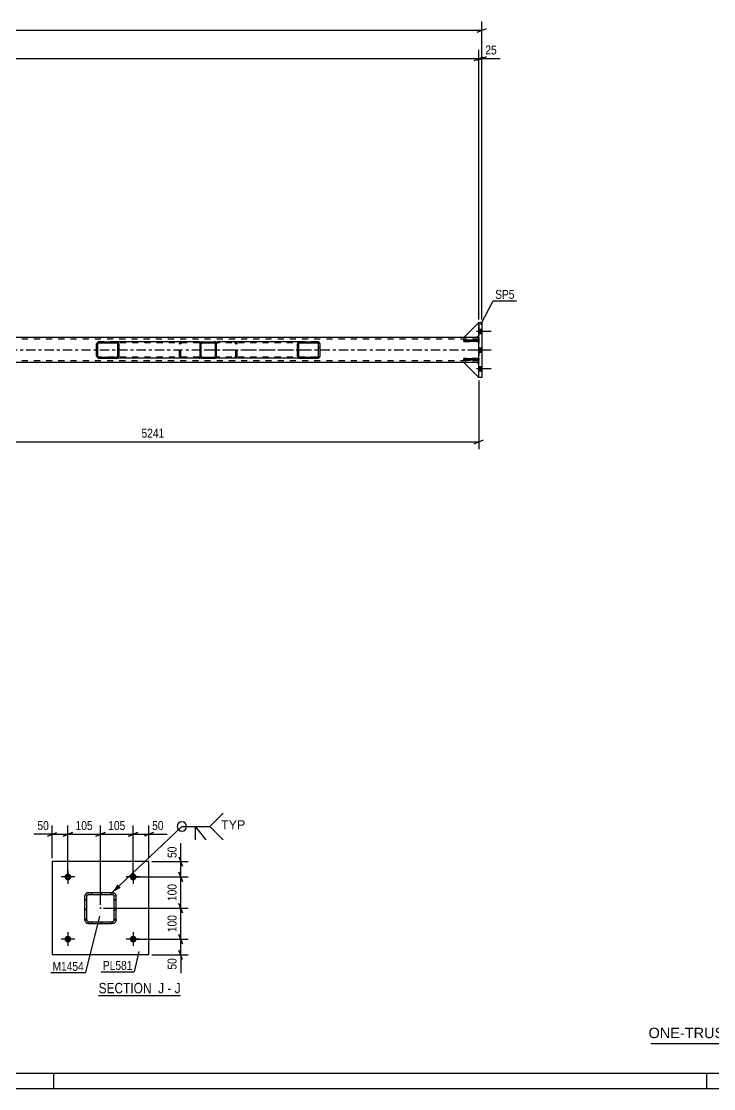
# Model space of a CAD drawing. Header units: millimetres. Extents: x -136 to 1053, y -541 to 300.
# Drawn here: x 412.1 to 634.8, y -541.1 to -197.8 of the extents above; entities that cross this region are included whole.
import ezdxf

# ---------------------------------------------------------------- set-up
doc = ezdxf.new("R2010")
doc.units = ezdxf.units.MM
doc.linetypes.add('DXK_LINE_DOT2', pattern=[3.9198, 1.9599, -1.9599])
doc.linetypes.add('DXK_LINE_DOT3', pattern=[5.9187, 2.979, -0.9799, 0.9799, -0.9799])
doc.styles.add('Arial', font='arial.ttf', dxfattribs={"height": 0.2})
doc.styles.add('Arial Narrow', font='ARIALN.TTF', dxfattribs={"height": 0.2})

# ---------------------------------------------------------------- blocks, each defined once
blk = doc.blocks.new('Unknown-335479020-1133')
at = {"color": 5, "linetype": 'Continuous'}
for p, q in [((-131.43, -536.1), (1047.57, -536.1)), ((422.57, -541.1), (422.57, -536.1)), ((632.57, -541.1), (632.57, -536.1)), ((-136.43, -541.1), (1052.57, -541.1))]:
    blk.add_line(p, q, dxfattribs=at)
blk = doc.blocks.new('Unknown-335479020-20 - 16059')
at = {"color": 6, "linetype": 'Continuous'}
blk.add_line((436.95, -511.17), (463.32, -511.17), dxfattribs=at)
at = {"color": 0, "linetype": 'Continuous'}
blk.add_wipeout([(455.06, -510.42), (455.06, -506.92), (436.95, -506.92), (436.95, -510.42)], dxfattribs=at)
at = {"color": 7, "linetype": 'Continuous', "style": 'Arial Narrow'}
blk.add_text('SECTION ', height=3.34, dxfattribs=at).set_placement((436.95, -510.42))
at = {"color": 0, "linetype": 'Continuous'}
blk.add_wipeout([(458.02, -510.42), (458.02, -506.92), (456.11, -506.92), (456.11, -510.42)], dxfattribs=at)
blk.add_wipeout([(460.35, -510.42), (460.35, -506.92), (459.07, -506.92), (459.07, -510.42)], dxfattribs=at)
at = {"color": 7, "linetype": 'Continuous', "style": 'Arial Narrow'}
blk.add_text('J', height=3.34, dxfattribs=at).set_placement((456.11, -510.42))
at = {"color": 0, "linetype": 'Continuous'}
blk.add_wipeout([(463.32, -510.42), (463.32, -506.92), (461.4, -506.92), (461.4, -510.42)], dxfattribs=at)
at = {"color": 7, "linetype": 'Continuous', "style": 'Arial Narrow'}
for s, p in [('J', (461.4, -510.42)), ('-', (459.07, -510.42))]:
    blk.add_text(s, height=3.34, dxfattribs=at).set_placement(p)
blk = doc.blocks.new('Bolt-335479020-6254 - 6251')
at = {"linetype": 'Continuous'}
for points in [[(560.22, -298.17), (560.22, -296.85), (559.22, -296.85), (559.22, -298.17)], [(560.22, -298.17), (560.22, -296.85), (559.22, -296.85), (559.22, -298.17)], [(560.22, -298.17), (560.22, -296.85), (559.22, -296.85), (559.22, -298.17)], [(560.22, -298.17), (560.22, -296.85), (559.22, -296.85), (559.22, -298.17)], [(560.22, -304.17), (560.22, -302.85), (559.22, -302.85), (559.22, -304.17)], [(560.22, -304.17), (560.22, -302.85), (559.22, -302.85), (559.22, -304.17)], [(560.22, -310.17), (560.22, -308.85), (559.22, -308.85), (559.22, -310.17)], [(560.22, -310.17), (560.22, -308.85), (559.22, -308.85), (559.22, -310.17)], [(560.22, -310.17), (560.22, -308.85), (559.22, -308.85), (559.22, -310.17)], [(560.22, -310.17), (560.22, -308.85), (559.22, -308.85), (559.22, -310.17)]]:
    blk.add_hatch(color=1, dxfattribs=at).paths.add_polyline_path(points)
at = {"color": 1, "linetype": 'Continuous'}
for p, q in [((558.46, -297.51), (563.22, -297.51)), ((558.46, -297.51), (563.22, -297.51)), ((558.46, -297.51), (563.22, -297.51)), ((558.46, -297.51), (563.22, -297.51)), ((559.22, -296.85), (560.22, -296.85)), ((559.22, -296.85), (560.22, -296.85)), ((559.22, -296.85), (560.22, -296.85)), ((559.22, -296.85), (560.22, -296.85)), ((559.22, -298.17), (560.22, -298.17)), ((559.22, -298.17), (560.22, -298.17)), ((559.22, -298.17), (560.22, -298.17)), ((559.22, -298.17), (560.22, -298.17)), ((558.46, -303.51), (563.22, -303.51)), ((558.46, -303.51), (563.22, -303.51)), ((559.22, -302.85), (560.22, -302.85)), ((559.22, -302.85), (560.22, -302.85)), ((559.22, -304.17), (560.22, -304.17)), ((559.22, -304.17), (560.22, -304.17)), ((559.22, -308.85), (560.22, -308.85)), ((559.22, -308.85), (560.22, -308.85)), ((559.22, -308.85), (560.22, -308.85)), ((559.22, -308.85), (560.22, -308.85)), ((558.46, -309.51), (563.22, -309.51)), ((558.46, -309.51), (563.22, -309.51)), ((558.46, -309.51), (563.22, -309.51)), ((558.46, -309.51), (563.22, -309.51)), ((559.22, -310.17), (560.22, -310.17)), ((559.22, -310.17), (560.22, -310.17)), ((559.22, -310.17), (560.22, -310.17)), ((559.22, -310.17), (560.22, -310.17))]:
    blk.add_line(p, q, dxfattribs=at)
blk = doc.blocks.new('Part-335479020-6260 - 6251')
at = {"color": 2, "linetype": 'Continuous'}
for p, q in [((559.22, -312.31), (559.22, -294.71)), ((559.22, -294.71), (560.22, -294.71)), ((560.22, -294.71), (560.22, -312.31)), ((560.22, -312.31), (559.22, -312.31))]:
    blk.add_line(p, q, dxfattribs=at)
blk = doc.blocks.new('Part-335479020-6295 - 6251')
at = {"color": 2, "linetype": 'Continuous'}
for p, q in [((554.42, -306.75), (554.42, -306.27)), ((554.42, -306.27), (559.22, -306.27)), ((559.22, -306.75), (554.42, -306.75)), ((559.22, -306.27), (559.22, -306.75))]:
    blk.add_line(p, q, dxfattribs=at)
at = {"color": 7, "linetype": 'DXK_LINE_DOT2'}
blk.add_line((558.62, -306.75), (558.62, -306.27), dxfattribs=at)
blk = doc.blocks.new('Part-335479020-6296 - 6251')
at = {"color": 2, "linetype": 'Continuous'}
for p, q in [((554.42, -300.75), (554.42, -300.27)), ((554.42, -300.27), (559.22, -300.27)), ((559.22, -300.75), (554.42, -300.75)), ((559.22, -300.27), (559.22, -300.75))]:
    blk.add_line(p, q, dxfattribs=at)
at = {"color": 7, "linetype": 'DXK_LINE_DOT2'}
blk.add_line((558.62, -300.75), (558.62, -300.27), dxfattribs=at)
blk = doc.blocks.new('Part-335479020-6297 - 6251')
at = {"color": 7, "linetype": 'DXK_LINE_DOT2'}
for p, q in [((559.22, -306.27), (554.42, -306.27)), ((554.42, -306.27), (554.42, -306.75)), ((554.42, -306.75), (559.22, -306.75)), ((558.62, -306.75), (558.62, -306.27)), ((559.22, -306.75), (559.22, -306.27))]:
    blk.add_line(p, q, dxfattribs=at)
blk = doc.blocks.new('Part-335479020-6298 - 6251')
at = {"color": 7, "linetype": 'DXK_LINE_DOT2'}
for p, q in [((559.22, -300.27), (554.42, -300.27)), ((554.42, -300.27), (554.42, -300.75)), ((554.42, -300.75), (559.22, -300.75)), ((558.62, -300.75), (558.62, -300.27)), ((559.22, -300.75), (559.22, -300.27))]:
    blk.add_line(p, q, dxfattribs=at)
blk = doc.blocks.new('Part-335479020-6301 - 6251')
at = {"color": 2, "linetype": 'Continuous'}
for p, q in [((554.42, -299.51), (559.22, -294.71)), ((558.62, -299.51), (554.42, -299.51)), ((559.22, -298.91), (558.62, -299.51))]:
    blk.add_line(p, q, dxfattribs=at)
at = {"color": 7, "linetype": 'DXK_LINE_DOT2'}
blk.add_line((559.22, -298.91), (559.22, -294.71), dxfattribs=at)
blk = doc.blocks.new('Part-335479020-6304 - 6251')
at = {"color": 7, "linetype": 'DXK_LINE_DOT2'}
for p, q in [((554.42, -299.51), (559.22, -294.71)), ((559.22, -294.71), (559.22, -298.91)), ((558.62, -299.51), (554.42, -299.51)), ((559.22, -298.91), (558.62, -299.51))]:
    blk.add_line(p, q, dxfattribs=at)
blk = doc.blocks.new('Part-335479020-6307 - 6251')
at = {"color": 7, "linetype": 'DXK_LINE_DOT2'}
for p, q in [((554.42, -299.51), (559.22, -294.71)), ((559.22, -294.71), (559.22, -298.91)), ((558.62, -299.51), (554.42, -299.51)), ((559.22, -298.91), (558.62, -299.51))]:
    blk.add_line(p, q, dxfattribs=at)
blk = doc.blocks.new('Part-335479020-6310 - 6251')
at = {"color": 2, "linetype": 'Continuous'}
for p, q in [((558.62, -307.51), (554.42, -307.51)), ((554.42, -307.51), (559.22, -312.31)), ((559.22, -308.11), (558.62, -307.51))]:
    blk.add_line(p, q, dxfattribs=at)
at = {"color": 7, "linetype": 'DXK_LINE_DOT2'}
blk.add_line((559.22, -312.31), (559.22, -308.11), dxfattribs=at)
blk = doc.blocks.new('Part-335479020-6313 - 6251')
at = {"color": 7, "linetype": 'DXK_LINE_DOT2'}
for p, q in [((558.62, -307.51), (554.42, -307.51)), ((554.42, -307.51), (559.22, -312.31)), ((559.22, -308.11), (558.62, -307.51)), ((559.22, -312.31), (559.22, -308.11))]:
    blk.add_line(p, q, dxfattribs=at)
blk = doc.blocks.new('Part-335479020-6316 - 6251')
at = {"color": 7, "linetype": 'DXK_LINE_DOT2'}
for p, q in [((558.62, -307.51), (554.42, -307.51)), ((554.42, -307.51), (559.22, -312.31)), ((559.22, -308.11), (558.62, -307.51)), ((559.22, -312.31), (559.22, -308.11))]:
    blk.add_line(p, q, dxfattribs=at)
blk = doc.blocks.new('Part-335479020-6322 - 6251')
at = {"color": 7, "linetype": 'DXK_LINE_DOT2'}
for p, q in [((559.22, -299.99), (-18.42, -299.99)), ((558.62, -299.51), (554.42, -299.51)), ((559.22, -299.51), (559.22, -307.51)), ((559.22, -307.03), (-18.42, -307.03)), ((558.62, -307.51), (554.42, -307.51))]:
    blk.add_line(p, q, dxfattribs=at)
at = {"color": 2, "linetype": 'Continuous'}
for p, q in [((554.42, -299.51), (354.23, -299.51)), ((559.22, -299.51), (558.62, -299.51)), ((554.42, -307.51), (-18.42, -307.51)), ((559.22, -307.51), (558.62, -307.51))]:
    blk.add_line(p, q, dxfattribs=at)
at = {"color": 7, "linetype": 'DXK_LINE_DOT3'}
blk.add_line((-18.42, -303.51), (559.22, -303.51), dxfattribs=at)
blk = doc.blocks.new('Part-335479020-6369 - 6251')
at = {"linetype": 'Continuous'}
h = blk.add_hatch(dxfattribs=at)
h.set_pattern_fill('', scale=0.7, style=0, pattern_type=0)
h.set_pattern_definition([(45, (507.6157, -306.105), (-1.57154, 1.57154), [])])
h.paths.add_polyline_path([(507.28, -306.15), (507.62, -306.1), (507.9, -305.97), (508.09, -305.76), (508.16, -305.51), (508.16, -301.51), (508.09, -301.27), (507.9, -301.06), (507.62, -300.92), (507.28, -300.87), (501.79, -300.87), (501.45, -300.92), (501.17, -301.06), (500.98, -301.27), (500.91, -301.51), (500.91, -305.51), (500.98, -305.76), (501.17, -305.97), (501.45, -306.1), (501.79, -306.15)])
h.paths.add_polyline_path([(501.62, -305.81), (501.48, -305.74), (501.38, -305.64), (501.35, -305.51), (501.35, -301.51), (501.38, -301.39), (501.48, -301.29), (501.62, -301.22), (501.79, -301.19), (507.28, -301.19), (507.45, -301.22), (507.59, -301.29), (507.69, -301.39), (507.72, -301.51), (507.72, -305.51), (507.69, -305.64), (507.59, -305.74), (507.45, -305.81), (507.28, -305.83), (501.79, -305.83)])
at = {"color": 2, "linetype": 'Continuous'}
for p, q in [((474.86, -300.91), (475.12, -300.87)), ((474.86, -300.91), (474.86, -301.51)), ((501.79, -300.87), (475.12, -300.87)), ((500.98, -301.27), (500.91, -301.51)), ((500.91, -305.51), (500.91, -301.51)), ((501.35, -301.51), (501.38, -301.39)), ((501.35, -305.51), (501.35, -301.51)), ((501.79, -300.87), (501.45, -300.92)), ((501.62, -301.22), (501.79, -301.19)), ((501.79, -300.87), (507.28, -300.87)), ((501.79, -301.19), (507.28, -301.19)), ((507.62, -300.92), (507.28, -300.87)), ((507.28, -301.19), (507.45, -301.22)), ((507.69, -301.39), (507.72, -301.51)), ((507.72, -305.51), (507.72, -301.51)), ((508.16, -301.51), (508.09, -301.27)), ((508.16, -305.51), (508.16, -301.51)), ((474.86, -306.1), (474.86, -305.51)), ((500.91, -305.51), (500.98, -305.76)), ((501.38, -305.64), (501.35, -305.51)), ((507.72, -305.51), (507.69, -305.64)), ((508.09, -305.76), (508.16, -305.51)), ((474.86, -306.12), (474.86, -306.1)), ((475.12, -306.15), (474.86, -306.12)), ((501.79, -306.15), (475.12, -306.15)), ((501.45, -306.1), (501.79, -306.15)), ((501.79, -305.83), (501.62, -305.81)), ((501.79, -305.83), (507.28, -305.83)), ((501.79, -306.15), (507.28, -306.15)), ((507.45, -305.81), (507.28, -305.83)), ((507.28, -306.15), (507.62, -306.1))]:
    blk.add_line(p, q, dxfattribs=at)
at = {"color": 7, "linetype": 'DXK_LINE_DOT2'}
for p, q in [((474.86, -300.91), (474.86, -301.26)), ((474.95, -301.22), (474.86, -301.26)), ((474.86, -305.97), (474.86, -301.51)), ((475.12, -301.19), (474.95, -301.22)), ((507.28, -301.19), (475.12, -301.19)), ((480.61, -300.87), (480.94, -300.92)), ((480.78, -301.22), (480.61, -301.19)), ((481.05, -301.51), (481.01, -301.39)), ((481.05, -305.51), (481.05, -301.51)), ((481.42, -301.27), (481.49, -301.51)), ((481.49, -305.51), (481.49, -301.51)), ((507.28, -300.87), (501.79, -300.87)), ((481.01, -305.64), (481.05, -305.51)), ((481.49, -305.51), (481.42, -305.76)), ((474.86, -305.77), (474.95, -305.81)), ((474.95, -305.81), (475.12, -305.83)), ((507.28, -305.83), (475.12, -305.83)), ((480.61, -305.83), (480.78, -305.81)), ((480.94, -306.1), (480.61, -306.15)), ((507.28, -306.15), (501.79, -306.15))]:
    blk.add_line(p, q, dxfattribs=at)
at = {"color": 7, "linetype": 'DXK_LINE_DOT3'}
blk.add_line((471.01, -303.51), (504.53, -303.51), dxfattribs=at)
at = {"color": 7, "linetype": 'DXK_LINE_DOT2'}
for centre, radius, start, end in [((480.67, -301.61), 0.401, 32.4106, 75.4454), ((480.74, -301.7), 0.802, 32.4106, 75.4454), ((480.67, -305.42), 0.401, 284.5546, 327.5894), ((480.74, -305.33), 0.802, 284.5546, 327.5894)]:
    blk.add_arc(centre, radius, start, end, dxfattribs=at)
at = {"color": 2, "linetype": 'Continuous'}
for centre, radius, start, end in [((501.65, -301.7), 0.802, 104.5546, 147.5894), ((501.72, -301.61), 0.401, 104.5546, 147.5894), ((507.35, -301.61), 0.401, 32.4106, 75.4454), ((507.41, -301.7), 0.802, 32.4106, 75.4454), ((501.65, -305.33), 0.802, 212.4106, 255.4454), ((501.72, -305.42), 0.401, 212.4106, 255.4454), ((507.35, -305.42), 0.401, 284.5546, 327.5894), ((507.41, -305.33), 0.802, 284.5546, 327.5894)]:
    blk.add_arc(centre, radius, start, end, dxfattribs=at)
blk = doc.blocks.new('Part-335479020-6379 - 6251')
at = {"linetype": 'Continuous'}
h = blk.add_hatch(dxfattribs=at)
h.set_pattern_fill('', scale=0.7, style=0, pattern_type=0)
h.set_pattern_definition([(45, (474.4642, -306.105), (-1.57154, 1.57154), [])])
h.paths.add_polyline_path([(474.22, -306.15), (474.46, -306.1), (474.67, -305.97), (474.81, -305.76), (474.86, -305.51), (474.86, -301.51), (474.81, -301.27), (474.67, -301.06), (474.46, -300.92), (474.22, -300.87), (470.22, -300.87), (469.97, -300.92), (469.77, -301.06), (469.63, -301.27), (469.58, -301.51), (469.58, -305.51), (469.63, -305.76), (469.77, -305.97), (469.97, -306.1), (470.22, -306.15)])
h.paths.add_polyline_path([(470.1, -305.81), (469.99, -305.74), (469.92, -305.64), (469.9, -305.51), (469.9, -301.51), (469.92, -301.39), (469.99, -301.29), (470.1, -301.22), (470.22, -301.19), (474.22, -301.19), (474.34, -301.22), (474.45, -301.29), (474.51, -301.39), (474.54, -301.51), (474.54, -305.51), (474.51, -305.64), (474.45, -305.74), (474.34, -305.81), (474.22, -305.83), (470.22, -305.83)])
at = {"color": 7, "linetype": 'DXK_LINE_DOT2'}
for p, q in [((469.58, -301.51), (469.63, -301.27)), ((469.58, -305.51), (469.58, -301.51)), ((469.92, -301.39), (469.9, -301.51)), ((469.9, -305.51), (469.9, -301.51)), ((469.97, -300.92), (470.22, -300.87)), ((470.22, -301.19), (470.1, -301.22)), ((470.22, -300.87), (474.22, -300.87)), ((470.22, -301.19), (474.22, -301.19)), ((474.22, -300.87), (474.46, -300.92)), ((474.34, -301.22), (474.22, -301.19)), ((474.54, -301.51), (474.51, -301.39)), ((474.54, -305.51), (474.54, -301.51)), ((474.81, -301.27), (474.86, -301.51)), ((474.86, -305.51), (474.86, -301.51)), ((469.63, -305.76), (469.58, -305.51)), ((469.9, -305.51), (469.92, -305.64)), ((474.51, -305.64), (474.54, -305.51)), ((474.86, -305.51), (474.81, -305.76)), ((470.22, -306.15), (469.97, -306.1)), ((470.1, -305.81), (470.22, -305.83)), ((470.22, -305.83), (474.22, -305.83)), ((470.22, -306.15), (474.22, -306.15)), ((474.22, -305.83), (474.34, -305.81)), ((474.46, -306.1), (474.22, -306.15))]:
    blk.add_line(p, q, dxfattribs=at)
at = {"color": 2, "linetype": 'Continuous'}
for p, q in [((469.63, -301.27), (469.58, -301.51)), ((469.58, -305.51), (469.58, -301.51)), ((469.9, -301.51), (469.92, -301.39)), ((469.9, -305.51), (469.9, -301.51)), ((470.22, -300.87), (469.97, -300.92)), ((470.1, -301.22), (470.22, -301.19)), ((470.22, -300.87), (474.22, -300.87)), ((470.22, -301.19), (474.22, -301.19)), ((474.46, -300.92), (474.22, -300.87)), ((474.22, -301.19), (474.34, -301.22)), ((474.51, -301.39), (474.54, -301.51)), ((474.54, -305.51), (474.54, -301.51)), ((474.86, -301.51), (474.81, -301.27)), ((474.86, -305.51), (474.86, -301.51)), ((469.58, -305.51), (469.63, -305.76)), ((469.92, -305.64), (469.9, -305.51)), ((474.54, -305.51), (474.51, -305.64)), ((474.81, -305.76), (474.86, -305.51)), ((469.97, -306.1), (470.22, -306.15)), ((470.22, -305.83), (470.1, -305.81)), ((470.22, -305.83), (474.22, -305.83)), ((470.22, -306.15), (474.22, -306.15)), ((474.34, -305.81), (474.22, -305.83)), ((474.22, -306.15), (474.46, -306.1))]:
    blk.add_line(p, q, dxfattribs=at)
at = {"color": 7, "linetype": 'DXK_LINE_DOT3'}
blk.add_line((472.22, -303.51), (472.22, -303.51), dxfattribs=at)
at = {"color": 7, "linetype": 'DXK_LINE_DOT2'}
for centre, radius, start, end in [((470.22, -301.51), 0.64, 112.5, 157.5), ((470.22, -301.51), 0.32, 112.5, 157.5), ((474.22, -301.51), 0.32, 22.5, 67.5), ((474.22, -301.51), 0.64, 22.5, 67.5), ((470.22, -305.51), 0.64, 202.5, 247.5), ((470.22, -305.51), 0.32, 202.5, 247.5), ((474.22, -305.51), 0.32, 292.5, 337.5), ((474.22, -305.51), 0.64, 292.5, 337.5)]:
    blk.add_arc(centre, radius, start, end, dxfattribs=at)
at = {"color": 2, "linetype": 'Continuous'}
for centre, radius, start, end in [((470.22, -301.51), 0.64, 112.5, 157.5), ((470.22, -301.51), 0.32, 112.5, 157.5), ((474.22, -301.51), 0.32, 22.5, 67.5), ((474.22, -301.51), 0.64, 22.5, 67.5), ((470.22, -305.51), 0.64, 202.5, 247.5), ((470.22, -305.51), 0.32, 202.5, 247.5), ((474.22, -305.51), 0.32, 292.5, 337.5), ((474.22, -305.51), 0.64, 292.5, 337.5)]:
    blk.add_arc(centre, radius, start, end, dxfattribs=at)
blk = doc.blocks.new('Part-335479020-6395 - 6251')
at = {"linetype": 'Continuous'}
h = blk.add_hatch(dxfattribs=at)
h.set_pattern_fill('', scale=0.7, style=0, pattern_type=0)
h.set_pattern_definition([(45, (442.9866, -306.105), (-1.57154, 1.57154), [])])
h.paths.add_polyline_path([(442.65, -306.15), (442.99, -306.1), (443.27, -305.97), (443.46, -305.76), (443.53, -305.51), (443.53, -301.51), (443.46, -301.27), (443.27, -301.06), (442.99, -300.92), (442.65, -300.87), (437.16, -300.87), (436.82, -300.92), (436.54, -301.06), (436.35, -301.27), (436.28, -301.51), (436.28, -305.51), (436.35, -305.76), (436.54, -305.97), (436.82, -306.1), (437.16, -306.15)])
h.paths.add_polyline_path([(436.99, -305.81), (436.85, -305.74), (436.75, -305.64), (436.72, -305.51), (436.72, -301.51), (436.75, -301.39), (436.85, -301.29), (436.99, -301.22), (437.16, -301.19), (442.65, -301.19), (442.82, -301.22), (442.96, -301.29), (443.06, -301.39), (443.09, -301.51), (443.09, -305.51), (443.06, -305.64), (442.96, -305.74), (442.82, -305.81), (442.65, -305.83), (437.16, -305.83)])
at = {"color": 2, "linetype": 'Continuous'}
for p, q in [((436.35, -301.27), (436.28, -301.51)), ((436.28, -305.51), (436.28, -301.51)), ((436.72, -301.51), (436.75, -301.39)), ((436.72, -305.51), (436.72, -301.51)), ((437.16, -300.87), (436.82, -300.92)), ((436.99, -301.22), (437.16, -301.19)), ((437.16, -300.87), (442.65, -300.87)), ((437.16, -301.19), (442.65, -301.19)), ((469.32, -300.87), (442.65, -300.87)), ((442.99, -300.92), (442.65, -300.87)), ((442.65, -301.19), (442.82, -301.22)), ((443.06, -301.39), (443.09, -301.51)), ((443.09, -305.51), (443.09, -301.51)), ((443.53, -301.51), (443.46, -301.27)), ((443.53, -305.51), (443.53, -301.51)), ((469.32, -300.87), (469.58, -300.91)), ((469.58, -300.91), (469.58, -300.92)), ((469.58, -300.92), (469.58, -301.06)), ((469.58, -301.06), (469.58, -301.51)), ((436.28, -305.51), (436.35, -305.76)), ((436.75, -305.64), (436.72, -305.51)), ((443.09, -305.51), (443.06, -305.64)), ((443.46, -305.76), (443.53, -305.51)), ((469.58, -306.12), (469.58, -305.51)), ((436.82, -306.1), (437.16, -306.15)), ((437.16, -305.83), (436.99, -305.81)), ((437.16, -305.83), (442.65, -305.83)), ((437.16, -306.15), (442.65, -306.15)), ((442.82, -305.81), (442.65, -305.83)), ((442.65, -306.15), (442.99, -306.1)), ((469.32, -306.15), (442.65, -306.15)), ((469.32, -306.15), (469.58, -306.12))]:
    blk.add_line(p, q, dxfattribs=at)
at = {"color": 7, "linetype": 'DXK_LINE_DOT2'}
for p, q in [((442.65, -300.87), (437.16, -300.87)), ((469.32, -301.19), (437.16, -301.19)), ((462.95, -301.51), (463.02, -301.27)), ((462.95, -305.51), (462.95, -301.51)), ((463.43, -301.39), (463.39, -301.51)), ((463.39, -305.51), (463.39, -301.51)), ((463.49, -300.92), (463.83, -300.87)), ((463.83, -301.19), (463.66, -301.22)), ((469.49, -301.22), (469.32, -301.19)), ((469.58, -301.26), (469.49, -301.22)), ((469.58, -301.06), (469.58, -301.26)), ((469.58, -305.51), (469.58, -301.27)), ((463.02, -305.76), (462.95, -305.51)), ((463.39, -305.51), (463.43, -305.64)), ((469.32, -305.83), (437.16, -305.83)), ((442.65, -306.15), (437.16, -306.15)), ((463.83, -306.15), (463.49, -306.1)), ((463.66, -305.81), (463.83, -305.83)), ((469.32, -305.83), (469.49, -305.81)), ((469.49, -305.81), (469.58, -305.77))]:
    blk.add_line(p, q, dxfattribs=at)
at = {"color": 2, "linetype": 'Continuous'}
for centre, radius, start, end in [((437.02, -301.7), 0.802, 104.5547, 147.5896), ((437.09, -301.61), 0.401, 104.5547, 147.5896), ((442.72, -301.61), 0.401, 32.4104, 75.4453), ((442.79, -301.7), 0.802, 32.4104, 75.4453), ((437.02, -305.33), 0.802, 212.4104, 255.4453), ((437.09, -305.42), 0.401, 212.4104, 255.4453), ((442.72, -305.42), 0.401, 284.5547, 327.5896), ((442.79, -305.33), 0.802, 284.5547, 327.5896)]:
    blk.add_arc(centre, radius, start, end, dxfattribs=at)
at = {"color": 7, "linetype": 'DXK_LINE_DOT2'}
for centre, radius, start, end in [((463.7, -301.7), 0.802, 104.5547, 147.5896), ((463.76, -301.61), 0.401, 104.5547, 147.5896), ((463.7, -305.33), 0.802, 212.4104, 255.4453), ((463.76, -305.42), 0.401, 212.4104, 255.4453)]:
    blk.add_arc(centre, radius, start, end, dxfattribs=at)
blk = doc.blocks.new('Part-335479020-16137 - 16059')
at = {"linetype": 'Continuous'}
h = blk.add_hatch(dxfattribs=at)
h.set_pattern_fill('', scale=0.7, style=0, pattern_type=0)
h.set_pattern_definition([(45, (432.5497, -486.8145), (-1.57154, 1.57154), [])])
h.paths.add_polyline_path([(432.55, -479.21), (432.55, -486.81), (432.64, -487.27), (432.9, -487.66), (433.29, -487.92), (433.75, -488.01), (441.35, -488.01), (441.81, -487.92), (442.2, -487.66), (442.46, -487.27), (442.55, -486.81), (442.55, -479.21), (442.46, -478.76), (442.2, -478.37), (441.81, -478.11), (441.35, -478.01), (433.75, -478.01), (433.29, -478.11), (432.9, -478.37), (432.64, -478.76)])
h.paths.add_polyline_path([(433.33, -478.79), (433.52, -478.66), (433.75, -478.61), (441.35, -478.61), (441.58, -478.66), (441.77, -478.79), (441.9, -478.98), (441.95, -479.21), (441.95, -486.81), (441.9, -487.04), (441.77, -487.24), (441.58, -487.37), (441.35, -487.41), (433.75, -487.41), (433.52, -487.37), (433.33, -487.24), (433.2, -487.04), (433.15, -486.81), (433.15, -479.21), (433.2, -478.98)])
blk.add_hatch(color=246, dxfattribs=at).paths.add_polyline_path([(437.56, -483.11, -1), (437.56, -482.91, -1)])
at = {"color": 2, "linetype": 'Continuous'}
for p, q in [((432.64, -478.76), (432.55, -479.21)), ((432.55, -486.81), (432.55, -479.21)), ((433.15, -479.21), (433.2, -478.98)), ((433.15, -479.21), (433.16, -479.21)), ((433.15, -486.81), (433.15, -479.21)), ((433.2, -478.98), (433.33, -478.79)), ((433.75, -478.01), (433.29, -478.11)), ((433.33, -478.79), (433.52, -478.66)), ((433.52, -478.66), (433.75, -478.61)), ((433.75, -478.01), (441.35, -478.01)), ((433.75, -478.61), (441.35, -478.61)), ((441.81, -478.11), (441.35, -478.01)), ((441.35, -478.61), (441.58, -478.66)), ((441.36, -478.01), (441.82, -478.11)), ((441.58, -478.66), (441.77, -478.79)), ((441.77, -478.79), (441.9, -478.98)), ((441.9, -478.98), (441.95, -479.21)), ((441.95, -486.81), (441.95, -479.21)), ((442.46, -478.76), (442.56, -479.21)), ((442.55, -479.21), (442.46, -478.76)), ((442.55, -479.21), (442.56, -479.21)), ((442.55, -486.81), (442.55, -479.21)), ((442.56, -486.81), (442.56, -479.21)), ((432.55, -486.81), (432.64, -487.27)), ((433.15, -486.81), (433.16, -486.81)), ((433.2, -487.04), (433.15, -486.81)), ((433.33, -487.24), (433.2, -487.04)), ((433.52, -487.37), (433.33, -487.24)), ((433.75, -487.41), (433.52, -487.37)), ((433.75, -487.41), (441.35, -487.41)), ((441.58, -487.37), (441.35, -487.41)), ((441.77, -487.24), (441.58, -487.37)), ((441.9, -487.04), (441.77, -487.24)), ((441.95, -486.81), (441.9, -487.04)), ((442.56, -486.81), (442.46, -487.27)), ((442.46, -487.27), (442.55, -486.81)), ((442.55, -486.81), (442.56, -486.81)), ((433.29, -487.92), (433.75, -488.01)), ((433.75, -488.01), (441.35, -488.01)), ((441.35, -488.01), (441.81, -487.92)), ((441.82, -487.92), (441.36, -488.01))]:
    blk.add_line(p, q, dxfattribs=at)
at = {"color": 7, "linetype": 'DXK_LINE_DOT2'}
for p, q in [((432.55, -479.21), (432.56, -479.21)), ((432.56, -479.21), (432.65, -478.76)), ((432.56, -486.81), (432.56, -479.21)), ((433.2, -478.98), (433.16, -479.21)), ((433.16, -486.81), (433.16, -479.21)), ((433.33, -478.79), (433.2, -478.98)), ((433.3, -478.11), (433.76, -478.01)), ((433.53, -478.66), (433.33, -478.79)), ((433.76, -478.61), (433.53, -478.66)), ((433.75, -478.01), (433.76, -478.01)), ((433.75, -478.61), (433.76, -478.61)), ((433.76, -478.01), (441.36, -478.01)), ((433.76, -478.61), (441.36, -478.61)), ((441.35, -478.01), (441.36, -478.01)), ((441.35, -478.61), (441.36, -478.61)), ((441.59, -478.66), (441.36, -478.61)), ((441.78, -478.79), (441.59, -478.66)), ((441.91, -478.98), (441.78, -478.79)), ((441.96, -479.21), (441.91, -478.98)), ((441.95, -479.21), (441.96, -479.21)), ((441.96, -486.81), (441.96, -479.21)), ((432.55, -486.81), (432.56, -486.81)), ((432.65, -487.27), (432.56, -486.81)), ((433.16, -486.81), (433.2, -487.04)), ((433.2, -487.04), (433.33, -487.24)), ((433.33, -487.24), (433.53, -487.37)), ((433.53, -487.37), (433.76, -487.41)), ((433.75, -487.41), (433.76, -487.41)), ((433.76, -487.41), (441.36, -487.41)), ((441.35, -487.41), (441.36, -487.41)), ((441.36, -487.41), (441.59, -487.37)), ((441.59, -487.37), (441.78, -487.24)), ((441.78, -487.24), (441.91, -487.04)), ((441.91, -487.04), (441.96, -486.81)), ((441.95, -486.81), (441.96, -486.81)), ((433.76, -488.01), (433.3, -487.92)), ((433.75, -488.01), (433.76, -488.01)), ((433.76, -488.01), (441.36, -488.01)), ((441.35, -488.01), (441.36, -488.01))]:
    blk.add_line(p, q, dxfattribs=at)
at = {"color": 7, "linetype": 'DXK_LINE_DOT3'}
blk.add_line((437.56, -483.01), (437.55, -483.01), dxfattribs=at)
at = {"color": 246, "linetype": 'DXK_LINE_DOT2'}
blk.add_line((437.56, -483.01), (437.55, -483.01), dxfattribs=at)
at = {"color": 246, "linetype": 'Continuous'}
blk.add_circle((437.56, -483.01), 0.1, dxfattribs=at)
at = {"color": 2, "linetype": 'Continuous'}
for centre, start, end in [((433.75, -479.21), 112.5, 157.5), ((441.35, -479.21), 22.5, 67.5), ((441.36, -479.21), 22.5, 67.5), ((433.75, -486.81), 202.5, 247.5), ((441.35, -486.81), 292.5, 337.5), ((441.36, -486.81), 292.5, 337.5)]:
    blk.add_arc(centre, 1.2, start, end, dxfattribs=at)
at = {"color": 7, "linetype": 'DXK_LINE_DOT2'}
for centre, start, end in [((433.76, -479.21), 112.5, 157.5), ((433.76, -486.81), 202.5, 247.5)]:
    blk.add_arc(centre, 1.2, start, end, dxfattribs=at)
blk = doc.blocks.new('Part-335479020-16138 - 16059')
at = {"color": 2, "linetype": 'Continuous'}
for p, q in [((453.06, -468.01), (422.06, -468.01)), ((422.06, -468.01), (422.06, -498.01)), ((453.06, -498.01), (453.06, -468.01)), ((453.06, -498.01), (422.06, -498.01))]:
    blk.add_line(p, q, dxfattribs=at)
blk = doc.blocks.new('Bolt-335479020-16198 - 16059')
at = {"linetype": 'Continuous'}
for points in [[(428.16, -493.01, -1), (425.96, -493.01, -1)], [(449.16, -493.01, -1), (446.96, -493.01, -1)]]:
    blk.add_hatch(color=1, dxfattribs=at).paths.add_polyline_path(points)
at = {"color": 1, "linetype": 'Continuous'}
for p, q in [((427.06, -490.81), (427.06, -495.21)), ((448.06, -490.81), (448.06, -495.21)), ((429.26, -493.01), (424.86, -493.01)), ((450.26, -493.01), (445.86, -493.01))]:
    blk.add_line(p, q, dxfattribs=at)
blk = doc.blocks.new('Bolt-335479020-16199 - 16059')
at = {"linetype": 'Continuous'}
for points in [[(428.16, -473.01, -1), (425.96, -473.01, -1)], [(449.16, -473.01, -1), (446.96, -473.01, -1)]]:
    blk.add_hatch(color=1, dxfattribs=at).paths.add_polyline_path(points)
at = {"color": 1, "linetype": 'Continuous'}
for p, q in [((429.26, -473.01), (424.86, -473.01)), ((427.06, -470.81), (427.06, -475.21)), ((450.26, -473.01), (445.86, -473.01)), ((448.06, -470.81), (448.06, -475.21))]:
    blk.add_line(p, q, dxfattribs=at)
blk = doc.blocks.new('StraightDimension-335479020-6506 - 6251')
at = {"color": 7, "linetype": 'Continuous'}
for p, q in [((559.22, -313.31), (559.22, -335.45)), ((349.59, -317.27), (349.59, -335.45)), ((351.09, -332.45), (348.09, -333.65)), ((557.72, -333.65), (560.72, -332.45)), ((349.59, -333.05), (559.22, -333.05))]:
    blk.add_line(p, q, dxfattribs=at)
at = {"color": 0}
blk.add_wipeout([(458.66, -332.3), (458.66, -328.1), (450.15, -328.1), (450.15, -332.3)], dxfattribs=at)
at = {"color": 3, "style": 'Arial Narrow'}
blk.add_text('5241', height=2.863, dxfattribs=at).set_placement((450.75, -331.7))
blk = doc.blocks.new('StraightDimension-335479020-6464 - 6251')
at = {"color": 7, "linetype": 'Continuous'}
for p, q in [((557.72, -210.4), (560.72, -209.2)), ((559.22, -293.71), (559.22, -206.95)), ((-31.32, -209.8), (559.22, -209.8))]:
    blk.add_line(p, q, dxfattribs=at)
blk = doc.blocks.new('StraightDimension-335479020-6488 - 6251')
at = {"color": 7, "linetype": 'Continuous'}
for p, q in [((557.72, -210.4), (560.72, -209.2)), ((561.72, -209.2), (558.72, -210.4)), ((559.22, -293.71), (559.22, -206.95)), ((560.22, -293.71), (560.22, -206.95)), ((559.22, -209.8), (560.22, -209.8))]:
    blk.add_line(p, q, dxfattribs=at)
at = {"color": 0}
blk.add_wipeout([(565.6, -209.05), (565.6, -204.85), (560.74, -204.85), (560.74, -209.05)], dxfattribs=at)
at = {"color": 7, "linetype": 'Continuous'}
blk.add_line((560.22, -209.8), (566.13, -209.8), dxfattribs=at)
blk.add_line((560.22, -209.8), (566.13, -209.8), dxfattribs=at)
at = {"color": 3, "style": 'Arial Narrow'}
blk.add_text('25', height=2.863, dxfattribs=at).set_placement((561.34, -208.45))
blk = doc.blocks.new('StraightDimension-335479020-6555 - 6251')
at = {"color": 7, "linetype": 'Continuous'}
for p, q in [((560.22, -293.71), (560.22, -197.81)), ((-32.32, -200.66), (560.22, -200.66)), ((558.72, -201.26), (561.72, -200.06))]:
    blk.add_line(p, q, dxfattribs=at)
blk = doc.blocks.new('StraightDimension-335479020-16550 - 16059')
at = {"color": 7, "linetype": 'Continuous'}
for p, q in [((438.53, -483.01), (465.75, -483.01)), ((462.75, -481.51), (463.95, -484.51)), ((463.35, -493.01), (463.35, -483.01)), ((449.06, -493.01), (465.75, -493.01)), ((463.95, -494.51), (462.75, -491.51))]:
    blk.add_line(p, q, dxfattribs=at)
at = {"color": 0}
blk.add_wipeout([(462.6, -484.67), (458.4, -484.67), (458.4, -491.36), (462.6, -491.36)], dxfattribs=at)
at = {"color": 3, "style": 'Arial Narrow'}
blk.add_text('100', height=2.863, rotation=90.0002, dxfattribs=at).set_placement((462, -490.76))
blk = doc.blocks.new('StraightDimension-335479020-16481 - 16059')
at = {"color": 7, "linetype": 'Continuous'}
for p, q in [((448.06, -472.01), (448.06, -456.41)), ((453.06, -467.01), (453.06, -456.41)), ((446.56, -459.86), (449.56, -458.66)), ((448.06, -459.26), (453.06, -459.26)), ((454.56, -458.66), (451.56, -459.86))]:
    blk.add_line(p, q, dxfattribs=at)
at = {"color": 0}
blk.add_wipeout([(458.44, -458.51), (458.44, -454.31), (453.58, -454.31), (453.58, -458.51)], dxfattribs=at)
at = {"color": 7, "linetype": 'Continuous'}
blk.add_line((453.06, -459.26), (458.96, -459.26), dxfattribs=at)
blk.add_line((453.06, -459.26), (458.96, -459.26), dxfattribs=at)
at = {"color": 3, "style": 'Arial Narrow'}
blk.add_text('50', height=2.863, dxfattribs=at).set_placement((454.18, -457.91))
blk = doc.blocks.new('StraightDimension-335479020-16482 - 16059')
at = {"color": 7, "linetype": 'Continuous'}
for p, q in [((437.53, -482.01), (437.53, -456.41)), ((448.06, -472.01), (448.06, -456.41)), ((436.03, -459.86), (439.03, -458.66)), ((437.53, -459.26), (448.06, -459.26)), ((449.56, -458.66), (446.56, -459.86))]:
    blk.add_line(p, q, dxfattribs=at)
at = {"color": 0}
blk.add_wipeout([(446.13, -458.51), (446.13, -454.31), (439.45, -454.31), (439.45, -458.51)], dxfattribs=at)
at = {"color": 3, "style": 'Arial Narrow'}
blk.add_text('105', height=2.863, dxfattribs=at).set_placement((440.05, -457.91))
blk = doc.blocks.new('StraightDimension-335479020-16483 - 16059')
at = {"color": 7, "linetype": 'Continuous'}
for p, q in [((427.06, -472.01), (427.06, -456.41)), ((437.53, -482.01), (437.53, -456.41)), ((425.56, -459.86), (428.56, -458.66)), ((427.06, -459.26), (437.53, -459.26)), ((439.03, -458.66), (436.03, -459.86))]:
    blk.add_line(p, q, dxfattribs=at)
at = {"color": 0}
blk.add_wipeout([(435.63, -458.51), (435.63, -454.31), (428.95, -454.31), (428.95, -458.51)], dxfattribs=at)
at = {"color": 3, "style": 'Arial Narrow'}
blk.add_text('105', height=2.863, dxfattribs=at).set_placement((429.55, -457.91))
blk = doc.blocks.new('StraightDimension-335479020-16548 - 16059')
at = {"color": 7, "linetype": 'Continuous'}
for p, q in [((462.75, -466.51), (463.95, -469.51)), ((454.06, -468.01), (465.75, -468.01)), ((463.35, -473.01), (463.35, -468.01)), ((449.06, -473.01), (465.75, -473.01)), ((463.95, -474.51), (462.75, -471.51))]:
    blk.add_line(p, q, dxfattribs=at)
at = {"color": 0}
blk.add_wipeout([(462.6, -462.63), (458.4, -462.63), (458.4, -467.49), (462.6, -467.49)], dxfattribs=at)
at = {"color": 7, "linetype": 'Continuous'}
blk.add_line((463.35, -468.01), (463.35, -462.11), dxfattribs=at)
blk.add_line((463.35, -468.01), (463.35, -462.11), dxfattribs=at)
at = {"color": 3, "style": 'Arial Narrow'}
blk.add_text('50', height=2.863, rotation=90.0002, dxfattribs=at).set_placement((462, -466.89))
blk = doc.blocks.new('StraightDimension-335479020-16484 - 16059')
at = {"color": 7, "linetype": 'Continuous'}
for p, q in [((422.06, -467.01), (422.06, -456.41)), ((427.06, -472.01), (427.06, -456.41)), ((420.56, -459.86), (423.56, -458.66)), ((422.06, -459.26), (427.06, -459.26)), ((428.56, -458.66), (425.56, -459.86))]:
    blk.add_line(p, q, dxfattribs=at)
at = {"color": 0}
blk.add_wipeout([(421.53, -458.51), (421.53, -454.31), (416.68, -454.31), (416.68, -458.51)], dxfattribs=at)
at = {"color": 7, "linetype": 'Continuous'}
blk.add_line((422.06, -459.26), (416.15, -459.26), dxfattribs=at)
blk.add_line((422.06, -459.26), (416.15, -459.26), dxfattribs=at)
at = {"color": 3, "style": 'Arial Narrow'}
blk.add_text('50', height=2.863, dxfattribs=at).set_placement((417.28, -457.91))
blk = doc.blocks.new('StraightDimension-335479020-16549 - 16059')
at = {"color": 7, "linetype": 'Continuous'}
for p, q in [((449.06, -473.01), (465.75, -473.01)), ((462.75, -471.51), (463.95, -474.51)), ((463.35, -483.01), (463.35, -473.01)), ((438.53, -483.01), (465.75, -483.01)), ((463.95, -484.51), (462.75, -481.51))]:
    blk.add_line(p, q, dxfattribs=at)
at = {"color": 0}
blk.add_wipeout([(462.6, -474.67), (458.4, -474.67), (458.4, -481.36), (462.6, -481.36)], dxfattribs=at)
at = {"color": 3, "style": 'Arial Narrow'}
blk.add_text('100', height=2.863, rotation=90.0002, dxfattribs=at).set_placement((462, -480.76))
blk = doc.blocks.new('StraightDimension-335479020-16551 - 16059')
at = {"color": 7, "linetype": 'Continuous'}
for p, q in [((449.06, -493.01), (465.75, -493.01)), ((462.75, -491.51), (463.95, -494.51)), ((463.35, -498.01), (463.35, -493.01)), ((463.95, -499.51), (462.75, -496.51)), ((454.06, -498.01), (465.75, -498.01))]:
    blk.add_line(p, q, dxfattribs=at)
at = {"color": 0}
blk.add_wipeout([(462.6, -498.54), (458.4, -498.54), (458.4, -503.4), (462.6, -503.4)], dxfattribs=at)
at = {"color": 7, "linetype": 'Continuous'}
blk.add_line((463.35, -498.01), (463.35, -503.92), dxfattribs=at)
blk.add_line((463.35, -498.01), (463.35, -503.92), dxfattribs=at)
at = {"color": 3, "style": 'Arial Narrow'}
blk.add_text('50', height=2.863, rotation=90.0002, dxfattribs=at).set_placement((462, -502.8))
blk = doc.blocks.new('Unknown-335479020-17695')
at = {"color": 7, "linetype": 'Continuous'}
blk.add_line((614.57, -526.6), (684.57, -526.6), dxfattribs=at)
at = {"color": 7, "style": 'Arial'}
blk.add_text('ONE-TRUSS MARKED AS TR398', height=3.3428, dxfattribs=at).set_placement((613.81, -524.85))
blk = doc.blocks.new('Mark-335479020-6256 - 6251')
at = {"color": 0}
blk.add_wipeout([(570.71, -287.07), (570.71, -284.07), (564.5, -284.07), (564.5, -287.07)], dxfattribs=at)
blk.add_wipeout([(570.71, -287.07), (570.71, -284.07), (564.5, -284.07), (564.5, -287.07)], dxfattribs=at)
at = {"color": 30, "linetype": 'Continuous'}
for p, q in [((559.84, -295.26), (563.9, -287.67)), ((563.9, -287.67), (571.31, -287.67))]:
    blk.add_line(p, q, dxfattribs=at)
at = {"color": 3, "style": 'Arial Narrow'}
blk.add_text('SP5', height=2.863, dxfattribs=at).set_placement((564.5, -287.07))
blk = doc.blocks.new('Mark-335479020-16614 - 16059')
at = {"color": 0}
blk.add_wipeout([(432.18, -503.19), (432.18, -500.19), (422.13, -500.19), (422.13, -503.19)], dxfattribs=at)
blk.add_wipeout([(432.18, -503.19), (432.18, -500.19), (422.13, -500.19), (422.13, -503.19)], dxfattribs=at)
at = {"color": 30, "linetype": 'Continuous'}
for p in [(437.19, -485.62), (421.53, -503.79)]:
    blk.add_line(p, (432.78, -503.79), dxfattribs=at)
at = {"color": 3, "style": 'Arial Narrow'}
blk.add_text('M1454', height=2.863, dxfattribs=at).set_placement((422.13, -503.19))
blk = doc.blocks.new('Mark-335479020-16617 - 16059')
at = {"color": 0}
blk.add_wipeout([(447.83, -502.89), (447.83, -499.89), (438.33, -499.89), (438.33, -502.89)], dxfattribs=at)
blk.add_wipeout([(447.83, -502.89), (447.83, -499.89), (438.33, -499.89), (438.33, -502.89)], dxfattribs=at)
at = {"color": 30, "linetype": 'Continuous'}
for p in [(449.86, -496.99), (437.73, -503.49)]:
    blk.add_line(p, (448.43, -503.49), dxfattribs=at)
at = {"color": 3, "style": 'Arial Narrow'}
blk.add_text('PL581', height=2.863, dxfattribs=at).set_placement((438.33, -502.89))
blk = doc.blocks.new('WeldMark-335479020-16639 - 16059')
at = {"linetype": 'Continuous'}
blk.add_hatch(color=30, dxfattribs=at).paths.add_polyline_path([(444.04, -476.49), (441.35, -478.01), (443.01, -475.4)])
at = {"color": 30, "linetype": 'Continuous'}
for p, q in [((441.35, -478.01), (463.74, -456.74)), ((463.74, -456.74), (472.74, -456.74))]:
    blk.add_line(p, q, dxfattribs=at)
at = {"color": 3, "linetype": 'Continuous'}
for q in [(471.45, -461.02), (468.03, -461.02)]:
    blk.add_line((468.03, -456.74), q, dxfattribs=at)
for start, end in [(90, 270), (270, 90)]:
    blk.add_arc((463.74, -456.74), 1.5, start, end, dxfattribs=at)
at = {"color": 0, "linetype": 'Continuous'}
blk.add_wipeout([(484.12, -457.64), (484.12, -454.64), (476.34, -454.64), (476.34, -457.64)], dxfattribs=at)
blk.add_wipeout([(484.12, -457.64), (484.12, -454.64), (476.34, -454.64), (476.34, -457.64)], dxfattribs=at)
at = {"color": 3, "linetype": 'Continuous'}
for q in [(477.03, -452.45), (477.03, -461.02)]:
    blk.add_line((472.74, -456.74), q, dxfattribs=at)
at = {"color": 3, "linetype": 'Continuous', "style": 'Arial'}
blk.add_text('TYP', height=2.865, dxfattribs=at).set_placement((476.34, -457.64))

msp = doc.modelspace()

# ---------------------------------------------------------------- block references
for name in ['Unknown-335479020-1133', 'Part-335479020-6301 - 6251', 'Part-335479020-6304 - 6251', 'Part-335479020-6307 - 6251', 'Part-335479020-6260 - 6251', 'Bolt-335479020-6254 - 6251', 'Part-335479020-6322 - 6251', 'Part-335479020-6395 - 6251', 'Part-335479020-6379 - 6251', 'Part-335479020-6369 - 6251', 'Part-335479020-6296 - 6251', 'Part-335479020-6298 - 6251', 'Part-335479020-6295 - 6251', 'Part-335479020-6297 - 6251', 'Part-335479020-6310 - 6251', 'Part-335479020-6313 - 6251', 'Part-335479020-6316 - 6251', 'Part-335479020-16138 - 16059', 'Bolt-335479020-16199 - 16059', 'Part-335479020-16137 - 16059', 'Bolt-335479020-16198 - 16059', 'Unknown-335479020-17695']:
    msp.add_blockref(name, (0, 0))

# ---------------------------------------------------------------- next in the draw order: block references
for name in ['StraightDimension-335479020-6464 - 6251', 'StraightDimension-335479020-6506 - 6251', 'StraightDimension-335479020-16481 - 16059', 'StraightDimension-335479020-16550 - 16059', 'Unknown-335479020-20 - 16059']:
    msp.add_blockref(name, (0, 0))

# ---------------------------------------------------------------- next in the draw order: block references
for name in ['StraightDimension-335479020-6488 - 6251', 'StraightDimension-335479020-16482 - 16059', 'StraightDimension-335479020-16551 - 16059']:
    msp.add_blockref(name, (0, 0))

# ---------------------------------------------------------------- next in the draw order: block references
for name in ['StraightDimension-335479020-6555 - 6251', 'StraightDimension-335479020-16483 - 16059', 'StraightDimension-335479020-16548 - 16059']:
    msp.add_blockref(name, (0, 0))

# ---------------------------------------------------------------- next in the draw order: block references
for name in ['Mark-335479020-6256 - 6251', 'StraightDimension-335479020-16484 - 16059', 'StraightDimension-335479020-16549 - 16059']:
    msp.add_blockref(name, (0, 0))

# ---------------------------------------------------------------- next in the draw order: block references
for name in ['WeldMark-335479020-16639 - 16059', 'Mark-335479020-16614 - 16059']:
    msp.add_blockref(name, (0, 0))

# ---------------------------------------------------------------- next in the draw order: block references
msp.add_blockref('Mark-335479020-16617 - 16059', (0, 0))

doc.saveas('drawing.dxf')
